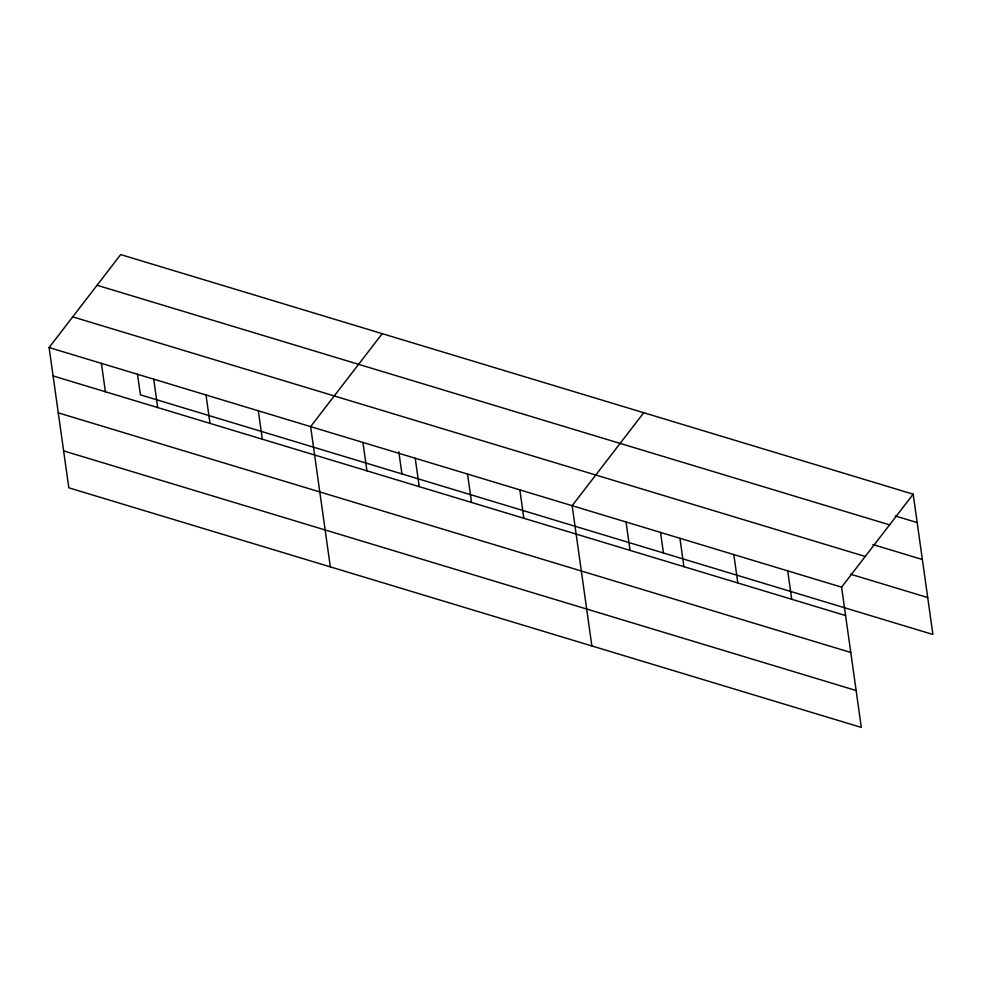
<?xml version="1.0" encoding="UTF-8"?>
<svg xmlns="http://www.w3.org/2000/svg" width="982" height="982" viewBox="0 0 982 982"><rect width="100%" height="100%" fill="white"/><g stroke="black" fill="none" stroke-linecap="round" stroke-linejoin="round"><path stroke-width="1.47" d="M913.186 494.192L841.599 587.162L861.312 727.417L68.814 487.808L49.1 347.542L120.688 254.584L913.186 494.192L932.9 634.458L140.401 394.838L137.505 374.167M382.219 333.659L310.619 426.618L330.333 566.872M643.738 412.722L572.15 505.693L591.864 645.947M895.326 515.98L917.176 522.584M97.071 285.259L889.557 524.867M872.851 544.531L922.368 559.507M72.729 316.867L865.216 556.475M850.522 574.2L927.708 597.535M49.1 347.542L841.599 587.162M53.089 375.934L845.588 615.554M58.282 412.857L850.768 652.465M63.621 450.885L856.12 690.506M787.699 570.861L791.701 599.253M733.812 554.572L737.801 582.964M679.925 538.271L683.914 566.675M660.542 532.318L663.451 552.989M626.037 521.982L630.027 550.374M519.846 489.871L523.836 518.263M467.542 474.06L471.532 502.453M415.226 458.25L419.228 486.642M398.815 451.769L401.933 473.913M362.923 442.428L366.924 470.82M258.315 410.807L262.304 439.2M206.011 394.985L210.001 423.377M153.708 379.175L157.697 407.567M101.404 363.365L105.393 391.757"/></g></svg>
